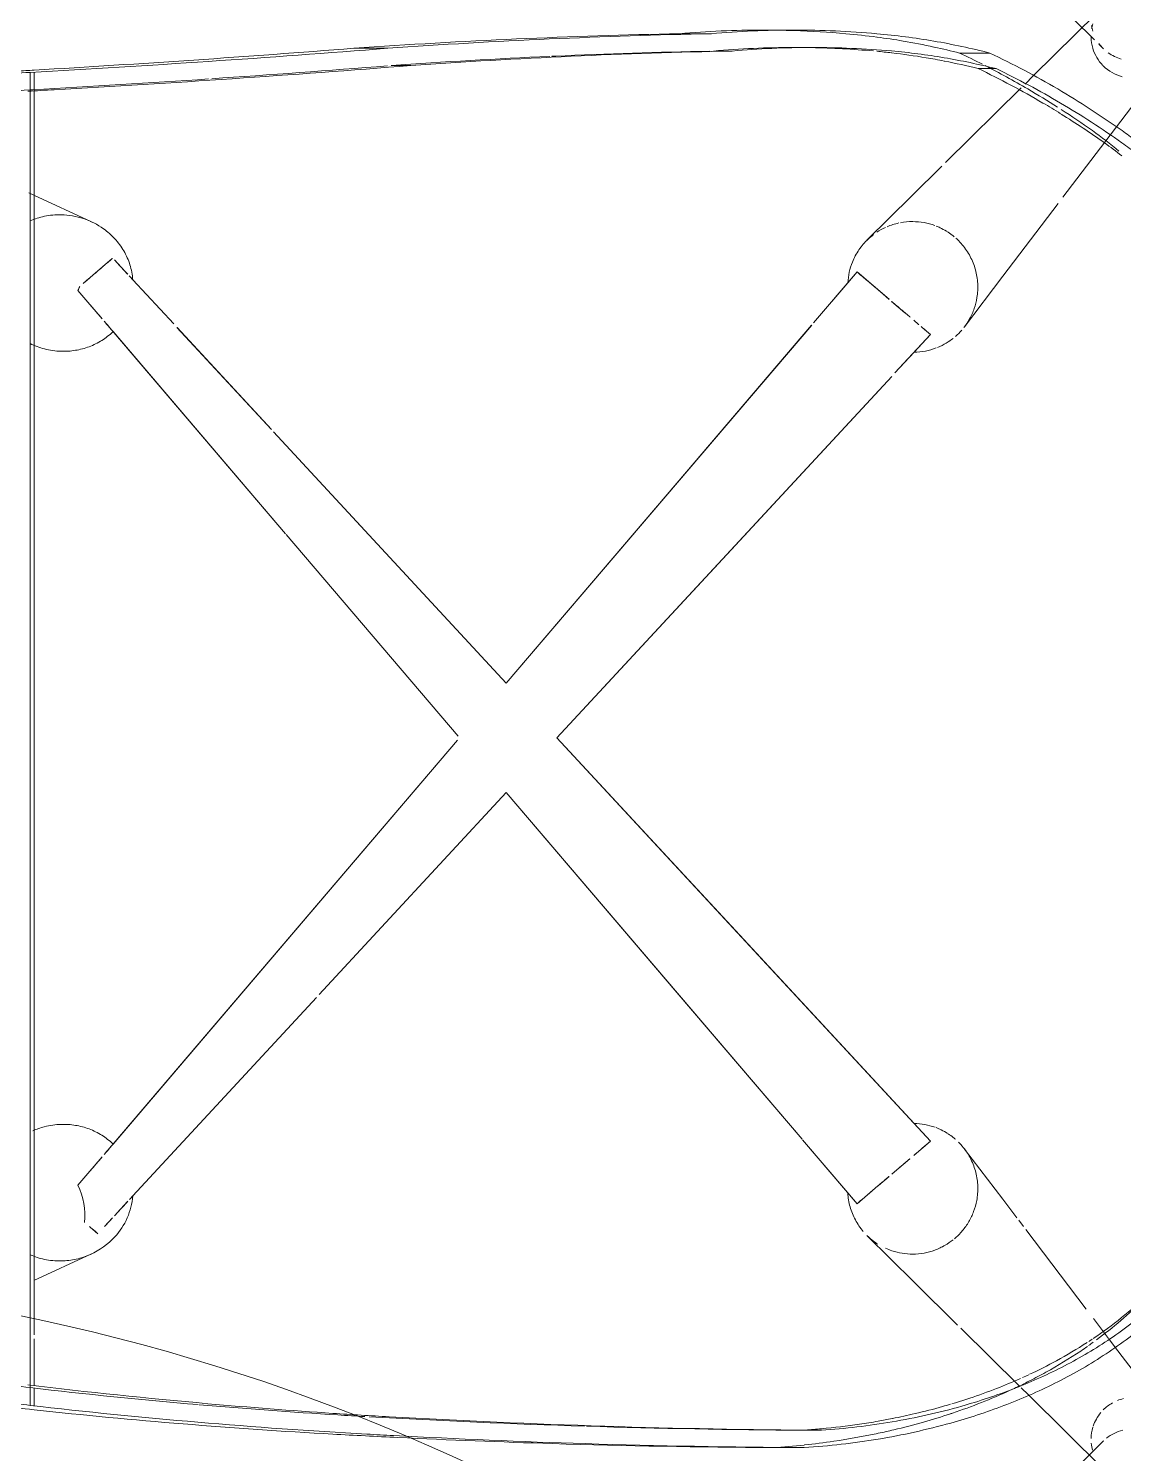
# Model space of a CAD drawing. Header units: millimetres. Extents: x 98018 to 155899, y -1987 to 21700.
# Drawn here: x 106650.9 to 106965.5, y 19486.3 to 19895.7 of the extents above; entities that cross this region are included whole.
import ezdxf

# ---------------------------------------------------------------- set-up
doc = ezdxf.new("R2010")
doc.units = ezdxf.units.MM
doc.layers.add('I-FURN-1', color=7, linetype='Continuous', lineweight=9, true_color=0xf0f0f0)

# ---------------------------------------------------------------- blocks, each defined once
blk = doc.blocks.new('Chair_IconsOfDenmark_NamNam_WoodChair - 1_186-26336287-План разверток пом_ 2_49_ Этаж 2')
at = {"layer": 'I-FURN-1'}
for p, q in [((5.84, -167.18), (24.55, -148.24)), ((3.26, -169.79), (4.57, -168.47))]:
    blk.add_line(p, q, dxfattribs=at)
for start, end in [(99.0915, 107.175), (143.8709, 163.8087), (125.681, 135.3477)]:
    blk.add_arc((11.8, -178.23), 12, start, end, dxfattribs=at)
blk = doc.blocks.new('Chair_IconsOfDenmark_NamNam_WoodChair - 1_186-V20-План разверток пом_ 2_49_ Этаж 2')
at = {"layer": 'I-FURN-1'}
for p, q in [((26.55, 137.42), (21.45, 137.42)), ((27.39, 138.6), (21.57, 138.6)), ((40.68, 137.42), (27.27, 137.42)), ((45.11, 138.6), (27.39, 138.6)), ((45.11, 138.6), (27.39, 138.6)), ((44.85, 137.42), (41.84, 137.42)), ((64.5, 137.42), (44.85, 137.42)), ((399.17, 138.6), (45.11, 138.6)), ((399.17, 138.6), (45.11, 138.6)), ((65.08, 120.97), (57.42, 137.52)), ((362.23, 137.42), (64.5, 137.42)), ((369.31, 137.49), (361.65, 120.97)), ((399.24, 137.42), (362.23, 137.42)), ((370, 139), (369.31, 137.49)), ((404.56, 138.6), (399.17, 138.6)), ((404.63, 137.42), (399.24, 137.42)), ((399.54, 138.6), (399.58, 137.79)), ((84.8, 124.86), (92.98, 117.88)), ((333.75, 117.88), (341.94, 124.86)), ((343.94, 123.33), (351.06, 114.98)), ((70.9, 119.13), (72.78, 121.34)), ((75.41, 114.95), (72.97, 117.21)), ((93.69, 117.28), (212.68, 15.79)), ((271.99, 65.2), (333.04, 117.28)), ((271.99, 65.2), (330.08, 114.75)), ((80.13, 110.58), (76.04, 114.37)), ((350.69, 114.37), (346.6, 110.58)), ((138.74, 56.32), (81.75, 109.08)), ((138.73, 56.32), (81.75, 109.08)), ((344.98, 109.08), (332.28, 97.32)), ((344.98, 109.08), (332.3, 97.34)), ((331.27, 96.38), (302, 69.28)), ((331.29, 96.4), (302.02, 69.3)), ((301.3, 68.64), (229.1, 1.78)), ((213.87, 15.63), (271.83, 65.07)), ((213.87, 15.63), (271.83, 65.07)), ((197.64, 1.78), (139.59, 55.53)), ((197.64, 1.78), (139.59, 55.53)), ((411.49, 35.83), (411.49, 45.54)), ((406.53, 34.89), (406.53, 29.21)), ((98.01, -83.19), (197.64, 1.78)), ((229.1, 1.78), (331.96, -85.96)), ((213.37, -12.78), (97.48, -120.08)), ((317.23, -108.95), (213.37, -12.78)), ((415.68, -57.14), (415.68, -48.01)), ((410.69, -57.74), (410.69, -63.09)), ((416.72, -81.07), (416.72, -72.07)), ((9.43, -83.83), (9.43, -74.85)), ((411.72, -86.33), (411.72, -81.07)), ((14.43, -83.49), (14.43, -88.75)), ((79.49, -98.99), (97.83, -83.35)), ((82.6, -96.34), (97.84, -83.34)), ((332.63, -86.53), (344.14, -96.34)), ((332.64, -86.53), (347.24, -98.99)), ((82.6, -96.34), (79.49, -98.99)), ((344.14, -96.34), (347.24, -98.99)), ((56.98, -115.42), (70.38, -101.85)), ((84.6, -104.98), (79.49, -98.99)), ((347.24, -98.99), (339.38, -108.2)), ((356.35, -101.85), (369.06, -114.72)), ((87.35, -108.2), (84.72, -105.12)), ((92.44, -114.16), (88.08, -109.06)), ((329.25, -120.08), (318.21, -109.85)), ((324.16, -115.36), (318.21, -109.85)), ((338.75, -108.94), (335.48, -112.77)), ((335.45, -112.81), (334.29, -114.16)), ((44.66, -127.88), (56.98, -115.42)), ((97.48, -120.08), (93.38, -115.27)), ((97.48, -120.08), (102.58, -115.36)), ((326.7, -117.72), (324.16, -115.36)), ((329.25, -120.08), (326.7, -117.72)), ((331.27, -117.71), (329.25, -120.08)), ((333.35, -115.27), (332.15, -116.67)), ((369.06, -114.72), (377.59, -123.35)), ((96.97, -119.48), (97.48, -120.08)), ((329.76, -119.48), (329.25, -120.08)), ((378.63, -124.4), (400.15, -146.18)), ((27.16, -145.6), (43.76, -128.8)), ((80.77, -140.87), (95.23, -129.88)), ((345.97, -140.87), (331.5, -129.88)), ((410.11, -137.17), (410.11, -128.47)), ((405.64, -133.81), (405.64, -138.92)), ((75.48, -144.89), (80.77, -140.87)), ((366.85, -156.75), (345.97, -140.87)), ((24.55, -148.24), (26.59, -146.18)), ((72.97, -146.8), (74.76, -145.44)), ((401.2, -147.25), (403.53, -149.6)), ((3.26, -169.79), (24.55, -148.24)), ((49.25, -164.83), (72.11, -147.46)), ((403.53, -149.6), (421.5, -167.8)), ((386.52, -171.7), (368.7, -158.16)), ((40.78, -171.26), (46.5, -166.92)), ((38.53, -172.98), (40.68, -171.34)), ((388.88, -173.5), (386.52, -171.7)), ((19.06, -187.78), (38.53, -172.98)), ((407.67, -187.78), (388.88, -173.5))]:
    blk.add_line(p, q, dxfattribs=at)
at = {"layer": 'I-FURN-1', "flags": 128}
for points in [[(96.65, 114.75), (154.9, 65.07), (212.68, 15.79)], [(301.32, 68.66), (287.14, 55.53), (229.1, 1.78)], [(98.02, -83.18), (140.17, -47.23), (197.64, 1.78)], [(229.1, 1.78), (286.56, -47.23), (331.95, -85.95)], [(213.37, -12.78), (158.02, -64.03), (102.58, -115.36)], [(317.23, -108.95), (268.71, -64.03), (213.37, -12.78)]]:
    blk.add_lwpolyline(points, dxfattribs=at)
at = {"layer": 'I-FURN-1'}
for centre, radius, start, end in [((76.28, 141.71), 18.88, 263.5474, 296.819), ((350.45, 141.71), 18.88, 243.181, 247.0118), ((11.8, -178.23), 12, 95.3738, 105.0627), ((11.8, -178.23), 12, 73.2036, 88.5999), ((11.8, -178.23), 12, 50.1832, 71.5639), ((414.93, -178.23), 12, 106.847, 134.3064), ((414.93, -178.23), 12, 91.4001, 106.4409), ((414.93, -178.23), 12, 72.7125, 79.8546), ((11.8, -178.23), 12, 29.3668, 45), ((414.93, -178.23), 12, 135, 165.2052), ((11.8, -178.23), 12, 12.9003, 21.6841)]:
    blk.add_arc(centre, radius, start, end, dxfattribs=at)
for points, knots in [([(404.56, 138.6), (404.19, 144.85), (403.21, 156.01), (400.82, 169.86), (398.97, 176.25), (397.95, 178.82)], [0, 0, 0, 0, 0.4, 0.7, 1, 1, 1, 1]), ([(397.84, 156.79), (398.03, 155.34), (398.75, 149.42), (399.26, 143.2), (399.54, 138.6)], [0.6, 0.6, 0.6, 0.6, 0.7, 1, 1, 1, 1]), ([(27.46, 139.28), (25.39, 122.1), (22.34, 92.93), (20.07, 63.59), (19.27, 51.57)], [0, 0, 0, 0, 0.5, 0.8457445, 0.8457445, 0.8457445, 0.8457445]), ([(63.07, 129.63), (63.04, 131.28), (63.32, 134.31), (64.24, 137.21), (64.8, 138.53)], [-1, -1, -1, -1, -0.5, -0.0641248, -0.0641248, -0.0641248, -0.0641248]), ([(100.45, 137.82), (100.93, 136.74), (101.85, 134.09), (102.25, 131.3), (102.3, 129.63)], [-0.8567793, -0.8567793, -0.8567793, -0.8567793, -0.5, 0, 0, 0, 0]), ([(324.43, 129.63), (324.48, 131.3), (324.92, 134.37), (326, 137.28), (326.65, 138.61)], [-1, -1, -1, -1, -0.5, -0.0551642, -0.0551642, -0.0551642, -0.0551642]), ([(361.89, 138.61), (362.48, 137.27), (363.41, 134.34), (363.69, 131.28), (363.66, 129.63)], [-0.9451256, -0.9451256, -0.9451256, -0.9451256, -0.5, 0, 0, 0, 0]), ([(69.98, 114.25), (67.84, 116.21), (65.28, 119.82), (63.45, 125.33), (63.11, 128.17), (63.07, 129.63)], [-0.5714286, -0.5714286, -0.5714286, -0.5714286, -0.2857143, -0.1428571, 0, 0, 0, 0]), ([(363.66, 129.63), (363.61, 127.45), (362.87, 123.18), (360.23, 117.96), (356.86, 114.14), (353.34, 111.54), (349.31, 109.74), (346.46, 109.2), (344.98, 109.08)], [-1, -1, -1, -1, -0.785714, -0.571429, -0.428571, -0.285714, -0.142857, 0, 0, 0, 0]), ([(344.02, 123.24), (344.33, 122.87), (344.89, 122.22), (345.41, 121.6), (345.65, 121.32)], [0.0822015, 0.0822015, 0.0822015, 0.0822015, 0.1666667, 0.2385399, 0.2385399, 0.2385399, 0.2385399]), ([(346.55, 120.27), (347.05, 119.68), (347.83, 118.76), (348.53, 117.95), (348.81, 117.62)], [0.3333333, 0.3333333, 0.3333333, 0.3333333, 0.5, 0.6189484, 0.6189484, 0.6189484, 0.6189484]), ([(349.14, 117.23), (349.53, 116.78), (350.21, 115.97), (350.81, 115.27), (351.07, 114.96)], [0.6666667, 0.6666667, 0.6666667, 0.6666667, 0.8333333, 0.9788083, 0.9788083, 0.9788083, 0.9788083]), ([(12.89, 34.18), (11.92, 15.87), (10.27, -23.4), (9.55, -62.81), (9.43, -83.83)], [0.061387, 0.061387, 0.061387, 0.061387, 0.5, 1, 1, 1, 1]), ([(9.43, -74.85), (9.55, -53.7), (10.21, -17.72), (11.62, 18.15), (12.33, 32.93)], [0, 0, 0, 0, 0.5, 0.8517192, 0.8517192, 0.8517192, 0.8517192]), ([(9.43, -83.83), (9.88, -90.96), (11.51, -105.09), (15.72, -124.26), (20.42, -138.7), (24.46, -148.56), (27.85, -155.85), (31.61, -162.95), (37.18, -172.03), (41.93, -178.49), (45.37, -182.64)], [0, 0, 0, 0, 0.2, 0.4, 0.55, 0.625, 0.7, 0.775, 0.85, 1, 1, 1, 1]), ([(13.52, -104.99), (12.64, -100.79), (11.39, -93.77), (10.49, -86.7), (10.19, -83.87)], [0.7399248, 0.7399248, 0.7399248, 0.7399248, 0.85, 0.9227754, 0.9227754, 0.9227754, 0.9227754]), ([(14.43, -88.75), (14.88, -95.59), (16.48, -109.14), (20.59, -127.52), (25.18, -141.35), (29.13, -150.8), (32.43, -157.77), (36.1, -164.55), (41.52, -173.21), (46.16, -179.36), (49.5, -183.3)], [0, 0, 0, 0, 0.2, 0.4, 0.55, 0.625, 0.7, 0.775, 0.85, 1, 1, 1, 1]), ([(17.02, -105.05), (16.71, -103.27), (15.83, -97.87), (15.18, -92.44), (14.85, -88.78)], [0.8000649, 0.8000649, 0.8000649, 0.8000649, 0.85, 0.9512447, 0.9512447, 0.9512447, 0.9512447]), ([(344.14, -96.34), (346.18, -96.47), (348.82, -97.05), (351.26, -98.19), (351.85, -98.5)], [-1, -1, -1, -1, -0.7857143, -0.7142857, -0.7142857, -0.7142857, -0.7142857]), ([(67.92, -104.94), (68.19, -104.52), (68.94, -103.43), (69.81, -102.43), (70.38, -101.85)], [-0.6249365, -0.6249365, -0.6249365, -0.6249365, -0.5714286, -0.4849828, -0.4849828, -0.4849828, -0.4849828]), ([(82.05, -101.98), (82.12, -102.06), (82.26, -102.23), (82.54, -102.56), (82.84, -102.91), (83.17, -103.29), (83.43, -103.6), (83.67, -103.88), (83.85, -104.09), (83.95, -104.21), (84.01, -104.28), (84.03, -104.31)], [-0.7142857, -0.7142857, -0.7142857, -0.7142857, -0.6964286, -0.6785714, -0.6428571, -0.625, -0.6071429, -0.5892857, -0.5803571, -0.5758929, -0.5714286, -0.5714286, -0.5714286, -0.5714286]), ([(347.24, -98.99), (346.93, -99.35), (346.46, -99.9), (345.81, -100.66), (345.47, -101.07), (345.16, -101.43), (344.89, -101.74), (344.68, -101.99), (344.47, -102.24), (344.18, -102.57), (343.81, -103.01), (343.39, -103.5), (343.05, -103.89), (342.87, -104.1), (342.77, -104.23), (342.71, -104.29), (342.68, -104.33)], [0, 0, 0, 0, 0.1428571, 0.1785714, 0.2142857, 0.25, 0.2678571, 0.2857143, 0.3035714, 0.3214286, 0.3571429, 0.3928571, 0.4107143, 0.4196429, 0.4241071, 0.4285714, 0.4285714, 0.4285714, 0.4285714]), ([(19.15, -125.83), (18.29, -123.26), (16.62, -117.88), (14.83, -110.94), (13.86, -106.6), (13.55, -105.11)], [0.555518, 0.555518, 0.555518, 0.555518, 0.625, 0.7, 0.7389255, 0.7389255, 0.7389255, 0.7389255]), ([(84.61, -104.98), (84.64, -105.03), (84.8, -105.21), (85.09, -105.55), (85.61, -106.16), (86.32, -106.99), (86.97, -107.76), (87.33, -108.17)], [-0.5414624, -0.5414624, -0.5414624, -0.5414624, -0.5357143, -0.5178571, -0.5, -0.4642857, -0.4285714, -0.4285714, -0.4285714, -0.4285714]), ([(342.4, -104.66), (342.38, -104.68), (342.24, -104.84), (341.98, -105.15), (341.6, -105.59), (341.07, -106.22), (340.33, -107.08), (339.68, -107.85), (339.32, -108.27)], [0.443466, 0.443466, 0.443466, 0.443466, 0.4464286, 0.4642857, 0.4821429, 0.5, 0.5357143, 0.5714286, 0.5714286, 0.5714286, 0.5714286]), ([(414.69, -104.76), (414.36, -107.27), (413.54, -112.73), (412.49, -118.16), (411.85, -121.09)], [0.2714247, 0.2714247, 0.2714247, 0.2714247, 0.5, 0.7715863, 0.7715863, 0.7715863, 0.7715863]), ([(21.89, -125.84), (21.67, -125.09), (20.69, -121.73), (19.26, -116.17), (18.22, -111.33), (17.79, -109.14)], [0.603344, 0.603344, 0.603344, 0.603344, 0.625, 0.7, 0.7617276, 0.7617276, 0.7617276, 0.7617276]), ([(65.03, -114.98), (65.02, -112.93), (65.45, -110.27), (66.44, -107.77), (66.72, -107.16)], [-1, -1, -1, -1, -0.7857143, -0.7142857, -0.7142857, -0.7142857, -0.7142857]), ([(88.01, -108.97), (88.18, -109.17), (88.57, -109.63), (89.22, -110.39), (89.93, -111.22), (90.63, -112.05), (91.31, -112.84), (91.83, -113.45), (92.21, -113.89), (92.38, -114.09), (92.46, -114.19)], [-0.4074944, -0.4074944, -0.4074944, -0.4074944, -0.3928571, -0.375, -0.3571429, -0.3392857, -0.3214286, -0.3035714, -0.2946429, -0.2857143, -0.2857143, -0.2857143, -0.2857143]), ([(410.18, -108.96), (409.8, -112.27), (409.09, -117.31), (408.17, -122.32), (407.83, -124.04)], [0.172759, 0.172759, 0.172759, 0.172759, 0.5, 0.6727908, 0.6727908, 0.6727908, 0.6727908]), ([(335.37, -112.91), (335.15, -113.16), (334.84, -113.52), (334.47, -113.96), (334.3, -114.16), (334.22, -114.25)], [0.67857143, 0.67857143, 0.67857143, 0.67857143, 0.69642857, 0.70535714, 0.71428571, 0.71428571, 0.71428571, 0.71428571]), ([(69.17, -126.64), (68.58, -125.9), (67.43, -124.21), (66.08, -121.36), (65.25, -118.29), (65.04, -116.11), (65.03, -114.98)], [-0.2155491, -0.2155491, -0.2155491, -0.2155491, -0.1666667, -0.1111111, -0.0555556, 0, 0, 0, 0]), ([(93.59, -115.52), (93.76, -115.71), (94.13, -116.15), (94.48, -116.56), (94.68, -116.8), (94.7, -116.81)], [-0.23819134, -0.23819134, -0.23819134, -0.23819134, -0.21428571, -0.17857143, -0.17596416, -0.17596416, -0.17596416, -0.17596416]), ([(95.22, -117.42), (95.27, -117.48), (95.36, -117.59), (95.54, -117.8), (95.84, -118.15), (96.23, -118.61), (96.64, -119.09), (96.87, -119.36), (96.97, -119.48)], [-0.1428571, -0.1428571, -0.1428571, -0.1428571, -0.1339286, -0.125, -0.1071429, -0.0714286, -0.0357143, 0, 0, 0, 0]), ([(331.51, -117.42), (331.47, -117.48), (331.37, -117.59), (331.2, -117.8), (330.9, -118.15), (330.51, -118.6), (330.1, -119.08), (329.86, -119.36), (329.76, -119.48)], [0.8571429, 0.8571429, 0.8571429, 0.8571429, 0.8660714, 0.875, 0.8928571, 0.9285714, 0.9642857, 1, 1, 1, 1]), ([(333.14, -115.51), (332.97, -115.72), (332.58, -116.17), (332.25, -116.56), (332.07, -116.78)], [0.75997526, 0.75997526, 0.75997526, 0.75997526, 0.78571429, 0.82142857, 0.82142857, 0.82142857, 0.82142857]), ([(101.36, -121.71), (101.16, -122.21), (100.67, -123.33), (100.06, -124.43), (99.68, -125.03)], [-0.88888889, -0.88888889, -0.88888889, -0.88888889, -0.86111111, -0.8252385, -0.8252385, -0.8252385, -0.8252385]), ([(328.15, -126.59), (327.66, -125.97), (326.69, -124.54), (325.91, -123), (325.55, -122.15)], [-0.20736053, -0.20736053, -0.20736053, -0.20736053, -0.16666667, -0.11923029, -0.11923029, -0.11923029, -0.11923029]), ([(360.42, -121.71), (360.27, -122.09), (359.83, -123.1), (359.3, -124.09), (358.92, -124.7)], [-0.88202044, -0.88202044, -0.88202044, -0.88202044, -0.86111111, -0.82498418, -0.82498418, -0.82498418, -0.82498418]), ([(26.68, -144.65), (26.38, -144.03), (24.85, -140.76), (22.29, -134.75), (20.23, -129.06), (19.25, -126.12), (19.19, -125.95)], [0.3824636, 0.3824636, 0.3824636, 0.3824636, 0.4, 0.475, 0.55, 0.5544349, 0.5544349, 0.5544349, 0.5544349]), ([(99.58, -125.19), (99.25, -125.69), (98.75, -126.4), (98.21, -127.05), (98.03, -127.25)], [-0.82195604, -0.82195604, -0.82195604, -0.82195604, -0.79166667, -0.77777778, -0.77777778, -0.77777778, -0.77777778]), ([(358.86, -124.8), (358.54, -125.33), (358.03, -126.06), (357.49, -126.74), (357.32, -126.94)], [-0.82294679, -0.82294679, -0.82294679, -0.82294679, -0.79166667, -0.77777778, -0.77777778, -0.77777778, -0.77777778]), ([(29.3, -145.97), (28.28, -143.69), (26.26, -138.88), (24.24, -133.2), (23.15, -129.87), (22.91, -129.12)], [0.4058231, 0.4058231, 0.4058231, 0.4058231, 0.475, 0.55, 0.5716925, 0.5716925, 0.5716925, 0.5716925]), ([(97.21, -128.14), (96.74, -128.61), (95.72, -129.53), (94.05, -130.75), (91.75, -132.06), (88.48, -133.27), (85.18, -133.73), (82.42, -133.67), (80.02, -133.36), (77.26, -132.58), (74.31, -131.2), (71.66, -129.31), (70.11, -127.78), (69.42, -126.95)], [-0.7569444, -0.7569444, -0.7569444, -0.7569444, -0.7222222, -0.6875, -0.6527778, -0.5833333, -0.5138889, -0.4791667, -0.4444444, -0.3888889, -0.3333333, -0.2777778, -0.2222222, -0.2222222, -0.2222222, -0.2222222]), ([(356.92, -127.4), (356.78, -127.55), (356.19, -128.19), (355.05, -129.26), (353.41, -130.51), (351.13, -131.87), (347.89, -133.16), (344.6, -133.7), (341.84, -133.7), (339.44, -133.45), (336.66, -132.73), (333.76, -131.46), (332.03, -130.29), (331.25, -129.68)], [-0.7671385, -0.7671385, -0.7671385, -0.7671385, -0.7569444, -0.7222222, -0.6875, -0.6527778, -0.5833333, -0.5138889, -0.4791667, -0.4444444, -0.3888889, -0.3333333, -0.2823667, -0.2823667, -0.2823667, -0.2823667]), ([(405.64, -133.81), (402.61, -140.15), (398.39, -148.1), (393.74, -155.79), (392.7, -157.47)], [0, 0, 0, 0, 0.5, 0.6407452, 0.6407452, 0.6407452, 0.6407452]), ([(406.53, -135.76), (404.4, -139.91), (400.54, -146.95), (396.36, -153.79), (394.55, -156.61)], [0.183317, 0.183317, 0.183317, 0.183317, 0.5, 0.7277046, 0.7277046, 0.7277046, 0.7277046]), ([(38.52, -165.19), (38.07, -164.55), (35.42, -160.69), (32.08, -155.19), (29.42, -150.19), (28.63, -148.63)], [0.1799439, 0.1799439, 0.1799439, 0.1799439, 0.2, 0.3, 0.3446744, 0.3446744, 0.3446744, 0.3446744]), ([(39.61, -165.08), (37.76, -162.23), (34.55, -156.8), (31.71, -151.17), (30.49, -148.56)], [0.2059686, 0.2059686, 0.2059686, 0.2059686, 0.3, 0.379627, 0.379627, 0.379627, 0.379627])]:
    blk.add_open_spline(points, degree=3, knots=knots, dxfattribs=at)
for points in [[(20.29, 137.42), (20.69, 140.9), (21.61, 147.89), (23.37, 158.13), (24.77, 164.5), (25.53, 167.51)], [(25.53, 161.18), (24.98, 158.86), (23.94, 154.02), (22.61, 146.38), (21.89, 141.18), (21.57, 138.6)], [(26.66, 138.6), (27.08, 141.9), (27.56, 145.22), (28.11, 148.49)], [(404.56, 147.17), (404.68, 145.55), (404.91, 142.29), (405.12, 139.04), (405.22, 137.42)], [(399.58, 131.68), (399.51, 132.94), (399.36, 135.48), (399.21, 138.01), (399.13, 139.28)], [(21.57, 138.6), (19.72, 122.58), (16.5, 90.43), (14.21, 58.09), (13.31, 41.87)], [(13.31, 51.62), (14.1, 65.99), (16.06, 94.68), (18.76, 123.2), (20.29, 137.42)], [(21.78, 90.35), (23.17, 106.48), (24.8, 122.57), (26.66, 138.6)], [(399.58, 137.79), (400.52, 121), (401.55, 104.18), (402.68, 87.34)], [(411.49, 35.83), (410.13, 53.01), (407.61, 87.32), (405.51, 121.53), (404.56, 138.6)], [(405.22, 137.42), (406.1, 122.16), (408.03, 91.57), (410.28, 60.89), (411.49, 45.54)], [(406.53, 29.21), (405.16, 46.34), (402.64, 80.55), (400.53, 114.66), (399.58, 131.68)], [(102.3, 129.63), (102.34, 128.25), (102.16, 125.55), (101.46, 122.91), (100.98, 121.63)], [(330.08, 114.75), (329.12, 115.76), (327.44, 117.9), (325.62, 121.59), (324.58, 125.55), (324.39, 128.25), (324.43, 129.63)], [(84.8, 124.86), (86.62, 123.31), (88.4, 121.79), (90.15, 120.3)], [(336.58, 120.3), (338.33, 121.79), (340.11, 123.31), (341.94, 124.86)], [(70.9, 119.13), (71.33, 119.64), (71.82, 120.21), (72.36, 120.85)], [(72.36, 120.85), (72.54, 121.06), (72.73, 121.28), (72.93, 121.51)], [(90.88, 119.68), (91.59, 119.06), (92.31, 118.46), (93.01, 117.85)], [(100.98, 121.63), (100.5, 120.36), (99.29, 117.9), (97.61, 115.76), (96.65, 114.75)], [(333.72, 117.85), (334.42, 118.46), (335.14, 119.06), (335.86, 119.68)], [(75.48, 114.89), (74.69, 115.61), (73.88, 116.36), (73.05, 117.13)], [(93.73, 117.24), (94.71, 116.4), (95.69, 115.57), (96.65, 114.75)], [(330.08, 114.75), (331.04, 115.57), (332.02, 116.4), (333, 117.24)], [(81.75, 109.08), (79.53, 109.26), (75.29, 110.34), (71.58, 112.78), (69.98, 114.25)], [(80.21, 110.5), (79.1, 111.53), (77.93, 112.61), (76.71, 113.75)], [(347.98, 111.86), (347.51, 111.42), (347.04, 110.98), (346.58, 110.56)], [(350.68, 114.36), (349.92, 113.65), (349.18, 112.97), (348.46, 112.3)], [(81.75, 109.08), (81.4, 109.4), (81.05, 109.73), (80.68, 110.07)], [(346.09, 110.11), (345.72, 109.76), (345.34, 109.42), (344.98, 109.08)], [(18.81, 50.15), (19.63, 63.47), (20.62, 76.77), (21.76, 90.04)], [(402.74, 86.42), (403.88, 69.61), (405.11, 52.77), (406.44, 35.91)], [(12.33, 32.93), (12.64, 39.16), (12.96, 45.39), (13.31, 51.62)], [(19.27, 51.57), (18.92, 46.21), (18.59, 40.84), (18.29, 35.47)], [(18.36, 42.46), (18.51, 45.02), (18.66, 47.58), (18.81, 50.15)], [(411.49, 45.54), (412.58, 30), (414.36, -1.13), (415.37, -32.37), (415.68, -48.01)], [(13.31, 41.87), (13.16, 39.31), (13.02, 36.75), (12.89, 34.18)], [(15.59, -20.73), (16.23, -0.06), (17.13, 20.58), (18.29, 41.17)], [(18.29, 35.47), (17.13, 14.85), (15.32, -26.5), (14.56, -67.98), (14.43, -88.75)], [(406.53, 34.89), (407.59, 19.72), (408.47, 4.52), (409.16, -10.7)], [(415.68, -57.14), (415.37, -41.59), (414.36, -10.55), (412.58, 20.39), (411.49, 35.83)], [(410.69, -63.09), (410.38, -47.65), (409.39, -16.83), (407.61, 13.89), (406.53, 29.21)], [(409.19, -11.35), (409.21, -11.7), (409.22, -12.05), (409.24, -12.41)], [(409.24, -12.41), (409.89, -27.14), (410.37, -41.9), (410.66, -56.69)], [(14.43, -83.49), (14.56, -62.73), (14.94, -42), (15.57, -21.31)], [(415.68, -48.01), (416.37, -55.97), (416.72, -63.94), (416.72, -71.9)], [(415.68, -104.67), (416.37, -96.75), (417.07, -80.9), (416.37, -65.06), (415.68, -57.14)], [(410.69, -57.74), (411.37, -65.4), (411.72, -73.05), (411.72, -80.71)], [(410.72, -108.91), (411.39, -101.26), (412.06, -85.98), (411.37, -70.71), (410.69, -63.09)], [(416.72, -71.9), (416.72, -74.9), (416.67, -77.9), (416.57, -80.9)], [(10.18, -83.81), (9.87, -80.83), (9.62, -77.85), (9.43, -74.85)], [(411.72, -80.71), (411.72, -82.47), (411.71, -84.23), (411.67, -85.98)], [(416.57, -80.92), (416.41, -85.88), (416.11, -90.84), (415.68, -95.8)], [(14.84, -88.75), (14.71, -87.23), (14.58, -85.71), (14.48, -84.19)], [(411.67, -85.99), (411.56, -91.9), (411.24, -97.8), (410.72, -103.71)], [(71.55, -100.77), (72.57, -99.9), (74.81, -98.38), (78.59, -96.86), (81.23, -96.42), (82.6, -96.34)], [(415.68, -95.8), (415.41, -98.78), (415.09, -101.75), (414.7, -104.7)], [(79.49, -98.99), (79.81, -99.36), (80.19, -99.8), (80.6, -100.29)], [(351.85, -98.5), (353.04, -99.14), (355.28, -100.66), (357.14, -102.63), (357.95, -103.7)], [(17.77, -109.07), (17.51, -107.73), (17.26, -106.39), (17.02, -105.05)], [(358.64, -104.67), (359.16, -105.46), (359.62, -106.29), (360.02, -107.15)], [(410.11, -137.17), (411.48, -131.83), (413.78, -121.08), (415.19, -110.17), (415.68, -104.67)], [(410.63, -104.68), (410.5, -106.1), (410.35, -107.52), (410.19, -108.93)], [(338.75, -108.94), (338.55, -109.18), (338.12, -109.68), (337.43, -110.48), (336.73, -111.31), (336.03, -112.13), (335.58, -112.65), (335.37, -112.91)], [(360.22, -107.61), (360.68, -108.69), (361.04, -109.83), (361.29, -110.97)], [(405.64, -138.92), (406.89, -133.98), (408.98, -124.04), (410.27, -113.97), (410.72, -108.91)], [(361.38, -111.46), (361.6, -112.61), (361.71, -113.78), (361.7, -114.98)], [(102.58, -115.36), (102.52, -117.49), (102.16, -119.5), (101.47, -121.4)], [(325.38, -121.71), (324.99, -120.71), (324.42, -118.67), (324.18, -116.48), (324.16, -115.36)], [(361.7, -114.98), (361.67, -117.23), (361.3, -119.34), (360.56, -121.34)], [(411.83, -121.19), (411.3, -123.62), (410.73, -126.05), (410.11, -128.47)], [(22.89, -129.06), (22.58, -128.1), (22.29, -127.15), (22, -126.19)], [(407.82, -124.1), (407.18, -127.35), (406.45, -130.58), (405.64, -133.81)], [(330.53, -129.08), (329.88, -128.52), (329.27, -127.91), (328.71, -127.26)], [(410.11, -128.47), (409.07, -130.68), (407.99, -132.88), (406.88, -135.06)], [(384.31, -175.1), (388.39, -169.37), (396.02, -157.61), (402.61, -145.25), (405.64, -138.92)], [(387.83, -175.13), (392.09, -169.13), (400.07, -156.81), (406.95, -143.83), (410.11, -137.17)], [(27.3, -145.94), (27.09, -145.51), (26.88, -145.08), (26.68, -144.65)], [(28.6, -148.56), (28.22, -147.82), (27.85, -147.08), (27.48, -146.33)], [(30.38, -148.34), (30.11, -147.75), (29.83, -147.15), (29.56, -146.55)], [(392.59, -157.64), (389.96, -161.86), (387.21, -166.02), (384.31, -170.09)], [(393.9, -157.64), (391.94, -160.67), (389.92, -163.66), (387.83, -166.61)], [(39.69, -166.82), (39.37, -166.38), (39.05, -165.94), (38.74, -165.5)], [(40.6, -166.58), (40.39, -166.26), (40.17, -165.94), (39.96, -165.62)], [(52, -181.38), (47.79, -177.06), (43.91, -172.53), (40.37, -167.75)], [(53.45, -182.64), (48.78, -177.67), (44.55, -172.43), (40.78, -166.85)], [(387.83, -166.61), (385.96, -169.24), (384, -171.78), (381.94, -174.24)], [(384.31, -170.09), (383.12, -171.77), (381.87, -173.42), (380.59, -175.04)], [(377.89, -183.3), (379.02, -181.98), (381.22, -179.29), (383.3, -176.51), (384.31, -175.1)], [(382.02, -182.64), (383.03, -181.42), (385.02, -178.96), (386.91, -176.42), (387.83, -175.13)]]:
    blk.add_open_spline(points, degree=3, dxfattribs=at)
blk = doc.blocks.new('Chair_IconsOfDenmark_NamNam_WoodChair - 1_186-V21-План разверток пом_ 2_49_ Этаж 2')
at = {"layer": 'I-FURN-1'}
blk.add_line((403.53, -149.6), (423.47, -169.79), dxfattribs=at)
for start, end in [(44.6523, 45), (14.0848, 39.2031)]:
    blk.add_arc((414.93, -178.23), 12, start, end, dxfattribs=at)
blk = doc.blocks.new('Баффл акустический подвесной - 1180мм-V41-План разверток пом_ 2_49_ Этаж 2')
at = {"layer": 'I-FURN-1'}
for start in [360, 0]:
    blk.add_arc((0, 0), 590, start, 180, dxfattribs=at)

msp = doc.modelspace()

# ---------------------------------------------------------------- block references
at = {"layer": 'I-FURN-1', "rotation": 90.00000000000017}
for name, p in [('Chair_IconsOfDenmark_NamNam_WoodChair - 1_186-26336287-План разверток пом_ 2_49_ Этаж 2', (106790, 19886.63)), ('Chair_IconsOfDenmark_NamNam_WoodChair - 1_186-V20-План разверток пом_ 2_49_ Этаж 2', (106790, 19478.52)), ('Chair_IconsOfDenmark_NamNam_WoodChair - 1_186-V21-План разверток пом_ 2_49_ Этаж 2', (106790, 19066.39))]:
    msp.add_blockref(name, p, dxfattribs=at)
at = {"layer": 'I-FURN-1'}
msp.add_blockref('Баффл акустический подвесной - 1180мм-V41-План разверток пом_ 2_49_ Этаж 2', (106529, 18948), dxfattribs=at)

doc.saveas('drawing.dxf')
